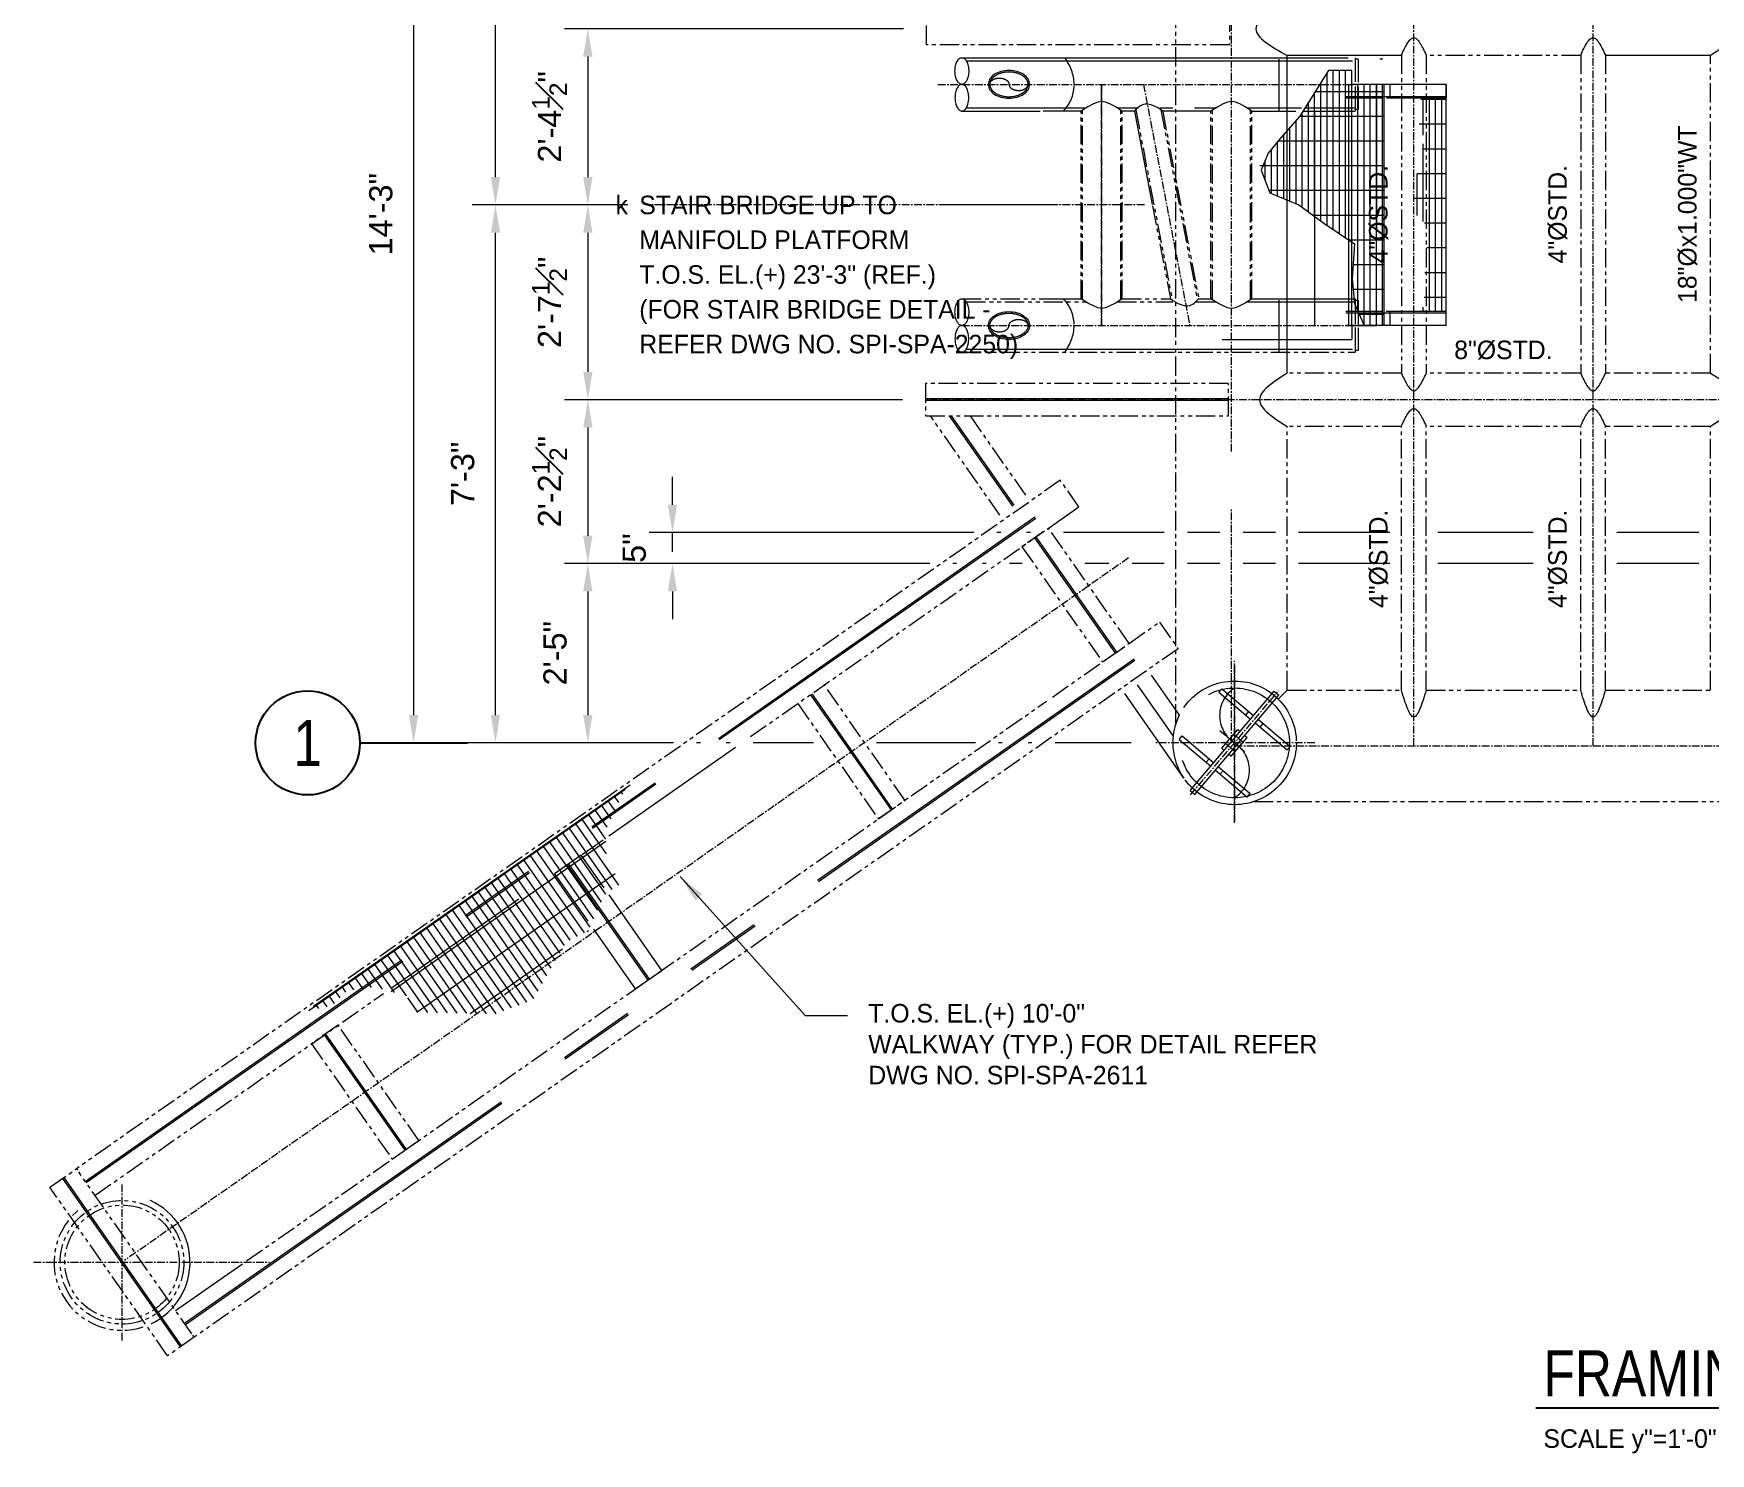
# Model space of a CAD drawing. Header units: inches. Extents: x -18249 to 140262, y -20124 to 30200.
# Drawn here: x 91091.8 to 91363.1, y 18279 to 18508.7 of the extents above; entities that cross this region are included whole.
import ezdxf
from ezdxf.enums import TextEntityAlignment as Align

# ---------------------------------------------------------------- set-up
doc = ezdxf.new("R2010")
doc.units = ezdxf.units.IN
doc.header["$LTSCALE"] = 5
doc.header["$MEASUREMENT"] = 0
for name, pattern in [('CENTER', [2, 1.25, -0.25, 0.25, -0.25]), ('DASHDOTX2', [50.8, 25.4, -12.7, 0, -12.7]), ('HIDDEN', [0.375, 0.25, -0.125]), ('PHANTOM2', [1.25, 0.625, -0.125, 0.125, -0.125, 0.125, -0.125])]:
    doc.linetypes.add(name, pattern=pattern)
for name, color, linetype, lineweight in [('CENTER LINE', 1, 'CENTER', 0), ('EXISTING', 8, 'PHANTOM2', 0), ('SCEN', 1, 'DASHDOTX2', 5), ('SHID', 8, 'HIDDEN', 0), ('SREF', 9, 'PHANTOM2', 9)]:
    doc.layers.add(name, color=color, linetype=linetype, lineweight=lineweight)
for name, color, linetype in [('SDIM', 9, 'Continuous'), ('SROW', 12, 'Continuous'), ('STITLE', 6, 'Continuous')]:
    doc.layers.add(name, color=color, linetype=linetype)
doc.styles.add('BUKAKA 03', font='simpfrac.shx', dxfattribs={"height": 3})
doc.styles.get("Standard").update_dxf_attribs({"font": 'arial.ttf'})
doc.dimstyles.new('CPFRAC', dxfattribs={"dimscale": 12, "dimtxt": 0.3125, "dimasz": 0.375, "dimexe": 0.3125, "dimexo": 0.3125, "dimgap": 0.28125, "dimtad": 1, "dimdec": 4, "dimzin": 3, "dimdsep": 46, "dimlunit": 4, "dimtxsty": 'Standard', "dimcen": 0.34375, "dimclrd": 256, "dimclre": 256, "dimclrt": 2, "dimadec": 0, "dimazin": 0, "dimtfac": 0.75, "dimtdec": 4, "dimtmove": 2, "dimatfit": 3, "dimfxl": 1, "dimfrac": 1, "dimtolj": 1, "dimtzin": 3, "dimlwd": 13, "dimlwe": 5, "dimarcsym": 1})

# ---------------------------------------------------------------- blocks, each defined once
blk = doc.blocks.new('*D35')
at = {"layer": 'DEFPOINTS', "color": 0, "ltscale": 20, "transparency": 16777216}
for p in [(91236.25, 18509.47), (91181.44, 18480.97), (91261.27, 18480.97)]:
    blk.add_point(p, dxfattribs=at)
at = {"layer": 'SDIM', "lineweight": 5, "ltscale": 20, "transparency": 16777216}
for p, q in [((91232.5, 18509.47), (91177.69, 18509.47)), ((91187.89, 18480.97), (91177.69, 18480.97)), ((91257.52, 18480.97), (91239.36, 18480.97))]:
    blk.add_line(p, q, dxfattribs=at)
at = {"layer": 'SDIM', "lineweight": 13, "ltscale": 20, "transparency": 16777216}
blk.add_line((91181.44, 18504.97), (91181.44, 18485.47), dxfattribs=at)
at = {"layer": 'SDIM', "ltscale": 20, "transparency": 16777216}
for points in [[(91180.69, 18504.97), (91182.19, 18504.97), (91181.44, 18509.47)], [(91180.69, 18485.47), (91182.19, 18485.47), (91181.44, 18480.97)]]:
    blk.add_solid(points, dxfattribs=at)
at = {"layer": 'SDIM', "color": 2, "ltscale": 20, "transparency": 16777216, "insert": (91175.24, 18495.22), "char_height": 3.75, "attachment_point": 5, "rotation": 90}
blk.add_mtext('\\A1;2\'-4{\\H0.750000x;\\S1#2;}"', dxfattribs=at)
blk = doc.blocks.new('*D36')
at = {"layer": 'DEFPOINTS', "color": 0, "ltscale": 20, "transparency": 16777216}
for p in [(91261.27, 18480.97), (91181.44, 18449.47), (91236.08, 18449.47)]:
    blk.add_point(p, dxfattribs=at)
at = {"layer": 'SDIM', "lineweight": 5, "ltscale": 20, "transparency": 16777216}
for p, q in [((91182.9, 18480.97), (91177.69, 18480.97)), ((91257.52, 18480.97), (91239.36, 18480.97)), ((91232.33, 18449.47), (91177.69, 18449.47))]:
    blk.add_line(p, q, dxfattribs=at)
at = {"layer": 'SDIM', "lineweight": 13, "ltscale": 20, "transparency": 16777216}
blk.add_line((91181.44, 18476.47), (91181.44, 18453.97), dxfattribs=at)
at = {"layer": 'SDIM', "ltscale": 20, "transparency": 16777216}
for points in [[(91180.69, 18476.47), (91182.19, 18476.47), (91181.44, 18480.97)], [(91180.69, 18453.97), (91182.19, 18453.97), (91181.44, 18449.47)]]:
    blk.add_solid(points, dxfattribs=at)
at = {"layer": 'SDIM', "color": 2, "ltscale": 20, "transparency": 16777216, "insert": (91175.24, 18465.22), "char_height": 3.75, "attachment_point": 5, "rotation": 90}
blk.add_mtext('\\A1;2\'-7{\\H0.750000x;\\S1#2;}"', dxfattribs=at)
blk = doc.blocks.new('*D37')
at = {"layer": 'DEFPOINTS', "color": 0, "ltscale": 20, "transparency": 16777216}
for p in [(91236.08, 18449.47), (91181.44, 18422.97), (91372.08, 18422.97)]:
    blk.add_point(p, dxfattribs=at)
at = {"layer": 'SDIM', "lineweight": 5, "ltscale": 20, "transparency": 16777216}
for p, q in [((91232.33, 18449.47), (91177.69, 18449.47)), ((91236.75, 18422.97), (91177.69, 18422.97)), ((91241.11, 18422.97), (91240.5, 18422.97)), ((91245.9, 18422.97), (91245.29, 18422.97)), ((91251.72, 18422.97), (91249.65, 18422.97)), ((91265.75, 18422.97), (91261.87, 18422.97)), ((91274.7, 18422.97), (91269.5, 18422.97)), ((91283.7, 18422.97), (91278.45, 18422.97)), ((91292.7, 18422.97), (91287.45, 18422.97)), ((91311.2, 18422.97), (91296.45, 18422.97)), ((91334.38, 18422.97), (91318.95, 18422.97)), ((91361.2, 18422.97), (91347.95, 18422.97)), ((91368.33, 18422.97), (91364.95, 18422.97))]:
    blk.add_line(p, q, dxfattribs=at)
at = {"layer": 'SDIM', "lineweight": 13, "ltscale": 20, "transparency": 16777216}
blk.add_line((91181.44, 18444.97), (91181.44, 18427.47), dxfattribs=at)
at = {"layer": 'SDIM', "ltscale": 20, "transparency": 16777216}
for points in [[(91180.69, 18444.97), (91182.19, 18444.97), (91181.44, 18449.47)], [(91180.69, 18427.47), (91182.19, 18427.47), (91181.44, 18422.97)]]:
    blk.add_solid(points, dxfattribs=at)
at = {"layer": 'SDIM', "color": 2, "ltscale": 20, "transparency": 16777216, "insert": (91175.24, 18436.22), "char_height": 3.75, "attachment_point": 5, "rotation": 90}
blk.add_mtext('\\A1;2\'-2{\\H0.750000x;\\S1#2;}"', dxfattribs=at)
blk = doc.blocks.new('*D38')
at = {"layer": 'DEFPOINTS', "color": 0, "ltscale": 20, "transparency": 16777216}
for p in [(91372.08, 18422.97), (91181.44, 18393.97), (91273.08, 18393.97)]:
    blk.add_point(p, dxfattribs=at)
at = {"layer": 'SDIM', "lineweight": 5, "ltscale": 20, "transparency": 16777216}
for p, q in [((91236.75, 18422.97), (91177.69, 18422.97)), ((91241.11, 18422.97), (91240.5, 18422.97)), ((91245.9, 18422.97), (91245.29, 18422.97)), ((91251.72, 18422.97), (91249.65, 18422.97)), ((91265.75, 18422.97), (91261.87, 18422.97)), ((91274.7, 18422.97), (91269.5, 18422.97)), ((91283.7, 18422.97), (91278.45, 18422.97)), ((91292.7, 18422.97), (91287.45, 18422.97)), ((91311.2, 18422.97), (91296.45, 18422.97)), ((91334.38, 18422.97), (91318.95, 18422.97)), ((91361.2, 18422.97), (91347.95, 18422.97)), ((91368.33, 18422.97), (91364.95, 18422.97)), ((91195.29, 18393.97), (91177.69, 18393.97)), ((91199.65, 18393.97), (91199.04, 18393.97)), ((91204.45, 18393.97), (91203.83, 18393.97)), ((91217.98, 18393.97), (91208.2, 18393.97)), ((91244.14, 18393.97), (91228.13, 18393.97)), ((91248.5, 18393.97), (91247.89, 18393.97)), ((91253.3, 18393.97), (91252.68, 18393.97)), ((91269.33, 18393.97), (91257.05, 18393.97))]:
    blk.add_line(p, q, dxfattribs=at)
at = {"layer": 'SDIM', "lineweight": 13, "ltscale": 20, "transparency": 16777216}
blk.add_line((91181.44, 18418.47), (91181.44, 18398.47), dxfattribs=at)
at = {"layer": 'SDIM', "ltscale": 20, "transparency": 16777216}
for points in [[(91180.69, 18418.47), (91182.19, 18418.47), (91181.44, 18422.97)], [(91180.69, 18398.47), (91182.19, 18398.47), (91181.44, 18393.97)]]:
    blk.add_solid(points, dxfattribs=at)
at = {"layer": 'SDIM', "color": 2, "ltscale": 20, "transparency": 16777216, "insert": (91176.15, 18408.47), "char_height": 3.75, "attachment_point": 5, "rotation": 90}
blk.add_mtext('\\A1;2\'-5"', dxfattribs=at)
blk = doc.blocks.new('*D40')
at = {"layer": 'DEFPOINTS', "color": 0, "ltscale": 20, "transparency": 16777216}
for p in [(91195.14, 18427.97), (91367.31, 18427.97), (91372.08, 18422.97)]:
    blk.add_point(p, dxfattribs=at)
at = {"layer": 'SDIM', "lineweight": 13, "ltscale": 20, "transparency": 16777216}
for p, q in [((91195.14, 18432.47), (91195.14, 18436.97)), ((91195.14, 18424.84), (91195.14, 18427.97)), ((91195.14, 18418.47), (91195.14, 18413.97))]:
    blk.add_line(p, q, dxfattribs=at)
at = {"layer": 'SDIM', "lineweight": 5, "ltscale": 20, "transparency": 16777216}
for p, q in [((91243.89, 18427.97), (91191.39, 18427.97)), ((91248.25, 18427.97), (91247.64, 18427.97)), ((91253.05, 18427.97), (91252.44, 18427.97)), ((91274.7, 18427.97), (91258.38, 18427.97)), ((91283.7, 18427.97), (91278.45, 18427.97)), ((91292.7, 18427.97), (91287.45, 18427.97)), ((91311.2, 18427.97), (91296.45, 18427.97)), ((91334.38, 18427.97), (91318.95, 18427.97)), ((91361.2, 18427.97), (91347.95, 18427.97)), ((91236.75, 18422.97), (91191.39, 18422.97)), ((91241.11, 18422.97), (91240.5, 18422.97)), ((91245.9, 18422.97), (91245.29, 18422.97)), ((91251.72, 18422.97), (91249.65, 18422.97)), ((91265.75, 18422.97), (91261.87, 18422.97)), ((91274.7, 18422.97), (91269.5, 18422.97)), ((91283.7, 18422.97), (91278.45, 18422.97)), ((91292.7, 18422.97), (91287.45, 18422.97)), ((91311.2, 18422.97), (91296.45, 18422.97)), ((91334.38, 18422.97), (91318.95, 18422.97)), ((91361.2, 18422.97), (91347.95, 18422.97)), ((91368.33, 18422.97), (91364.95, 18422.97))]:
    blk.add_line(p, q, dxfattribs=at)
at = {"layer": 'SDIM', "ltscale": 20, "transparency": 16777216}
for points in [[(91194.39, 18432.47), (91195.89, 18432.47), (91195.14, 18427.97)], [(91194.39, 18418.47), (91195.89, 18418.47), (91195.14, 18422.97)]]:
    blk.add_solid(points, dxfattribs=at)
at = {"layer": 'SDIM', "color": 2, "ltscale": 20, "transparency": 16777216, "insert": (91188.96, 18425.47), "char_height": 3.75, "attachment_point": 5, "rotation": 90}
blk.add_mtext('\\A1;5"', dxfattribs=at)
blk = doc.blocks.new('*D41')
at = {"layer": 'DEFPOINTS', "color": 0, "ltscale": 20, "transparency": 16777216}
for p in [(91166.5, 18480.97), (91261.27, 18480.97), (91273.08, 18393.97)]:
    blk.add_point(p, dxfattribs=at)
at = {"layer": 'SDIM', "lineweight": 5, "ltscale": 20, "transparency": 16777216}
for p, q in [((91182.9, 18480.97), (91162.75, 18480.97)), ((91257.52, 18480.97), (91239.36, 18480.97)), ((91195.29, 18393.97), (91162.75, 18393.97)), ((91199.65, 18393.97), (91199.04, 18393.97)), ((91204.45, 18393.97), (91203.83, 18393.97)), ((91217.98, 18393.97), (91208.2, 18393.97)), ((91244.14, 18393.97), (91228.13, 18393.97)), ((91248.5, 18393.97), (91247.89, 18393.97)), ((91253.3, 18393.97), (91252.68, 18393.97)), ((91269.33, 18393.97), (91257.05, 18393.97))]:
    blk.add_line(p, q, dxfattribs=at)
at = {"layer": 'SDIM', "lineweight": 13, "ltscale": 20, "transparency": 16777216}
blk.add_line((91166.5, 18398.47), (91166.5, 18476.47), dxfattribs=at)
at = {"layer": 'SDIM', "ltscale": 20, "transparency": 16777216}
for points in [[(91165.75, 18476.47), (91167.25, 18476.47), (91166.5, 18480.97)], [(91165.75, 18398.47), (91167.25, 18398.47), (91166.5, 18393.97)]]:
    blk.add_solid(points, dxfattribs=at)
at = {"layer": 'SDIM', "color": 2, "ltscale": 20, "transparency": 16777216, "insert": (91161.21, 18437.47), "char_height": 3.75, "attachment_point": 5, "rotation": 90}
blk.add_mtext('\\A1;7\'-3"', dxfattribs=at)
blk = doc.blocks.new('*D42')
at = {"layer": 'DEFPOINTS', "color": 0, "ltscale": 20, "transparency": 16777216}
for p in [(91166.5, 18564.97), (91273.08, 18564.97), (91261.27, 18480.97)]:
    blk.add_point(p, dxfattribs=at)
at = {"layer": 'SDIM', "lineweight": 5, "ltscale": 20, "transparency": 16777216}
for p, q in [((91269.33, 18564.97), (91162.75, 18564.97)), ((91187.89, 18480.97), (91162.75, 18480.97)), ((91257.52, 18480.97), (91239.36, 18480.97))]:
    blk.add_line(p, q, dxfattribs=at)
at = {"layer": 'SDIM', "lineweight": 13, "ltscale": 20, "transparency": 16777216}
blk.add_line((91166.5, 18485.47), (91166.5, 18560.47), dxfattribs=at)
at = {"layer": 'SDIM', "ltscale": 20, "transparency": 16777216}
for points in [[(91165.75, 18560.47), (91167.25, 18560.47), (91166.5, 18564.97)], [(91165.75, 18485.47), (91167.25, 18485.47), (91166.5, 18480.97)]]:
    blk.add_solid(points, dxfattribs=at)
at = {"layer": 'SDIM', "color": 2, "ltscale": 20, "transparency": 16777216, "insert": (91161.21, 18522.97), "char_height": 3.75, "attachment_point": 5, "rotation": 90}
blk.add_mtext('\\A1;7\'-0"', dxfattribs=at)
blk = doc.blocks.new('*D43')
at = {"layer": 'DEFPOINTS', "color": 0, "ltscale": 20, "transparency": 16777216}
for p in [(91273.08, 18564.97), (91153.25, 18393.97), (91273.08, 18393.97)]:
    blk.add_point(p, dxfattribs=at)
at = {"layer": 'SDIM', "lineweight": 5, "ltscale": 20, "transparency": 16777216}
for p, q in [((91269.33, 18564.97), (91149.5, 18564.97)), ((91195.29, 18393.97), (91149.5, 18393.97)), ((91199.65, 18393.97), (91199.04, 18393.97)), ((91204.45, 18393.97), (91203.83, 18393.97)), ((91217.98, 18393.97), (91208.2, 18393.97)), ((91244.14, 18393.97), (91228.13, 18393.97)), ((91248.5, 18393.97), (91247.89, 18393.97)), ((91253.3, 18393.97), (91252.68, 18393.97)), ((91269.33, 18393.97), (91257.05, 18393.97))]:
    blk.add_line(p, q, dxfattribs=at)
at = {"layer": 'SDIM', "lineweight": 13, "ltscale": 20, "transparency": 16777216}
blk.add_line((91153.25, 18560.47), (91153.25, 18398.47), dxfattribs=at)
at = {"layer": 'SDIM', "ltscale": 20, "transparency": 16777216}
for points in [[(91152.5, 18560.47), (91154, 18560.47), (91153.25, 18564.97)], [(91152.5, 18398.47), (91154, 18398.47), (91153.25, 18393.97)]]:
    blk.add_solid(points, dxfattribs=at)
at = {"layer": 'SDIM', "color": 2, "ltscale": 20, "transparency": 16777216, "insert": (91147.96, 18479.47), "char_height": 3.75, "attachment_point": 5, "rotation": 90}
blk.add_mtext('\\A1;14\'-3"', dxfattribs=at)

msp = doc.modelspace()

# ---------------------------------------------------------------- hatches: boundary and pattern name
at = {"layer": 'SHID', "ltscale": 20}
h = msp.add_hatch(dxfattribs=at)
h.set_pattern_fill('GRATE', color=256, scale=32.001908, angle=90, style=0)
h.set_pattern_definition([(90, (90917.5871, 18030.0349), (-1.0000596, 6e-17), []), (180, (90917.587, 18030.035), (-5e-16, -4.000238), [])])
h.paths.add_polyline_path([(91316.12352, 18487.43846), (91314.84985, 18483.80165), (91315.21376, 18479.61932), (91317.48817, 18477.43724), (91316.85133, 18470.80006), (91316.76036, 18464.61749), (91315.94157, 18463.71723), (91320.30529, 18463.71723), (91320.30529, 18498.21929), (91316.2145, 18498.21929), (91315.85059, 18494.25747), (91316.76036, 18491.89355)])
h = msp.add_hatch(dxfattribs=at)
h.set_pattern_fill('GRATE', color=256, scale=40.974639, angle=90, style=0)
h.set_pattern_definition([(124.9726, (91126.3797, 18293.7478), (-1.049241, -0.733938), []), (214.9726, (91126.3797, 18293.748), (2.93575, -4.19696), [])])
h.paths.add_polyline_path([(91136.13709, 18350.67167), (91140.07602, 18351.43178), (91142.55783, 18353.91205), (91146.93749, 18354.49565), (91152.19308, 18353.03666), (91153.21501, 18350.41049), (91159.49252, 18350.26459), (91166.49998, 18350.11869), (91172.63151, 18352.45307), (91176.13523, 18358.5808), (91178.03309, 18361.79057), (91181.53682, 18363.54135), (91183.43467, 18367.7724), (91184.45659, 18369.66908), (91186.50044, 18370.98217), (91185.6245, 18373.60834), (91184.45659, 18375.94272), (91184.3106, 18379.73607), (91187.54149, 18386.62876)])

# ---------------------------------------------------------------- linework, layer by layer
at = {"layer": 'CENTER LINE', "ltscale": 0.2}
for p, q in [((91285.57964, 18441.10346), (91285.57964, 18564.96826)), ((91315.07964, 18393.46826), (91315.07964, 18565.46826)), ((91344.07964, 18393.46826), (91344.07964, 18565.63974)), ((91238.07715, 18500.46942), (91306.08086, 18500.46942)), ((91264.57839, 18461.46709), (91264.57839, 18500.46942)), ((91264.57839, 18500.46942), (91264.57839, 18461.46709)), ((91264.57839, 18498.09428), (91264.57839, 18500.46942)), ((91264.57839, 18495.99049), (91264.57839, 18500.46942)), ((91271.3311, 18500.46942), (91278.82662, 18461.46709)), ((91271.49886, 18480.96826), (91190.91497, 18480.96826)), ((91241.96263, 18461.46709), (91306.08086, 18461.46709)), ((91372.07964, 18449.46826), (91236.07772, 18449.46826)), ((91285.57964, 18393.96826), (91285.57964, 18431.75154)), ((91268.93194, 18423.88254), (91106.48935, 18310.25485)), ((91286.07964, 18381.05755), (91286.07964, 18407.25928)), ((91286.07964, 18406.52352), (91286.07964, 18381.11435)), ((91278.9653, 18385.5604), (91293.18501, 18402.36551)), ((91283.70362, 18395.97874), (91287.86307, 18392.4592)), ((91299.07964, 18393.96826), (91273.07964, 18393.96826)), ((91286.07964, 18393.46826), (91546.57964, 18393.46826)), ((91106.07964, 18297.31201), (91106.07964, 18322.62451)), ((91091.75872, 18309.96826), (91129.92825, 18309.96826))]:
    msp.add_line(p, q, dxfattribs=at)
at = {"layer": 'EXISTING'}
for p, q in [((91276.57964, 18397.09076), (91276.57964, 18561.84576)), ((91313.07964, 18505.21826), (91313.07964, 18453.71826)), ((91317.07964, 18505.21826), (91317.07964, 18453.71826)), ((91342.07964, 18505.15576), (91317.07964, 18505.15576)), ((91342.07964, 18505.21826), (91342.07964, 18453.71826)), ((91346.07964, 18505.21826), (91346.07964, 18453.71826)), ((91363.07964, 18453.78076), (91363.07964, 18505.15576)), ((91261.26569, 18465.77985), (91261.26569, 18496.15666)), ((91261.50267, 18465.63519), (91261.50267, 18496.30133)), ((91267.65404, 18465.63514), (91267.65404, 18496.30137)), ((91267.89109, 18465.77985), (91267.89109, 18496.15666)), ((91270.08675, 18496.3464), (91276.00109, 18465.57159)), ((91274.15664, 18496.36484), (91280.07091, 18465.59043)), ((91274.45124, 18496.15666), (91280.2891, 18465.77985)), ((91282.26694, 18465.77985), (91282.26694, 18496.15666)), ((91282.50392, 18465.63519), (91282.50392, 18496.30133)), ((91288.65536, 18465.63519), (91288.65536, 18496.30133)), ((91288.89234, 18465.77985), (91288.89234, 18496.15666)), ((91272.81281, 18480.83684), (91275.70648, 18465.77985)), ((91241.96263, 18465.77985), (91257.60652, 18465.77985)), ((91242.67833, 18465.27982), (91262.08481, 18465.27982)), ((91267.07197, 18465.27982), (91276.11316, 18465.27982)), ((91267.89109, 18465.77985), (91275.70648, 18465.77985)), ((91241.96263, 18457.15434), (91305.58083, 18457.15434)), ((91313.07964, 18453.78076), (91294.57964, 18453.78076)), ((91342.07964, 18453.78076), (91317.07964, 18453.78076)), ((91363.07964, 18453.78076), (91346.07964, 18453.78076)), ((91313.07964, 18445.15576), (91294.57964, 18445.15576)), ((91294.57964, 18402.46826), (91294.57964, 18445.15576)), ((91313.07964, 18402.46826), (91313.07964, 18445.21826)), ((91317.07964, 18402.46826), (91317.07964, 18445.21826)), ((91342.07964, 18445.15576), (91317.07964, 18445.15576)), ((91342.07964, 18402.46826), (91342.07964, 18445.21826)), ((91346.07964, 18402.46826), (91346.07964, 18445.21826)), ((91363.07964, 18445.15576), (91346.07964, 18445.15576)), ((91363.07964, 18402.46826), (91363.07964, 18445.15576)), ((91294.57964, 18402.46826), (91313.07964, 18402.46826)), ((91317.07964, 18402.46826), (91342.07964, 18402.46826)), ((91346.07964, 18402.46826), (91363.07964, 18402.46826)), ((91289.20214, 18384.46826), (91542.22074, 18384.46826))]:
    msp.add_line(p, q, dxfattribs=at)
at = {"layer": 'EXISTING', "ltscale": 20}
for p, q in [((91241.96263, 18504.78218), (91305.58083, 18504.78218)), ((91242.67833, 18504.28215), (91305.58083, 18504.28215)), ((91293.2676, 18504.54579), (91293.2676, 18496.24036)), ((91313.07964, 18505.15576), (91294.57964, 18505.15576)), ((91294.57964, 18453.78076), (91294.57964, 18505.15576)), ((91305.58083, 18504.78218), (91305.58083, 18500.88278)), ((91306.08086, 18504.53216), (91305.58083, 18504.53216)), ((91306.08086, 18504.53216), (91306.08086, 18500.80747)), ((91310.07964, 18504.53076), (91309.57964, 18504.53076)), ((91363.07964, 18505.15576), (91346.07964, 18505.15576)), ((91301.04119, 18477.68209), (91301.04119, 18502.35462)), ((91302.04125, 18477.00322), (91302.04125, 18502.73205)), ((91303.04131, 18476.32436), (91303.04131, 18502.73205)), ((91304.04137, 18475.64549), (91304.04137, 18502.73205)), ((91299.04107, 18479.11205), (91299.04107, 18499.16908)), ((91310.30469, 18499.27812), (91299.10953, 18499.27812)), ((91300.04113, 18478.38518), (91300.04113, 18500.76185)), ((91304.58077, 18461.46709), (91304.58077, 18500.46942)), ((91305.04143, 18474.96662), (91305.04143, 18500.46942)), ((91305.0808, 18479.35755), (91305.0808, 18500.46942)), ((91320.30529, 18500.46942), (91305.0808, 18500.46942)), ((91305.58083, 18500.12971), (91305.58083, 18496.15666)), ((91306.04149, 18463.73898), (91306.04149, 18500.46942)), ((91306.08086, 18500.09206), (91306.08086, 18496.40668)), ((91307.04154, 18461.50256), (91307.04154, 18500.46942)), ((91308.0416, 18461.46709), (91308.0416, 18500.46942)), ((91309.04166, 18461.46709), (91309.04166, 18500.46942)), ((91309.08104, 18476.72796), (91309.08104, 18500.46942)), ((91310.04172, 18461.46709), (91310.04172, 18500.46942)), ((91310.30469, 18461.46709), (91310.30469, 18500.46942)), ((91311.23806, 18498.21929), (91311.23806, 18500.46942)), ((91320.30529, 18498.21929), (91320.30529, 18500.46942)), ((91320.30529, 18500.46942), (91320.30529, 18498.21929)), ((91241.96263, 18496.15666), (91254.64154, 18496.15666)), ((91242.67833, 18496.65669), (91262.08481, 18496.65669)), ((91261.26569, 18496.15666), (91255.10039, 18496.15666)), ((91267.07197, 18496.65669), (91270.41118, 18496.65669)), ((91269.89081, 18496.15666), (91267.89109, 18496.15666)), ((91269.86862, 18496.15666), (91272.77349, 18481.04141)), ((91274.04417, 18496.65669), (91276.11355, 18496.65669)), ((91282.26694, 18496.15666), (91274.45124, 18496.15666)), ((91279.61023, 18496.65669), (91283.08606, 18496.65669)), ((91288.05962, 18496.65669), (91296.93007, 18496.65669)), ((91288.89234, 18496.15666), (91296.00223, 18496.15666)), ((91297.04095, 18480.56578), (91297.04095, 18495.98354)), ((91297.14965, 18496.15666), (91305.04143, 18496.15666)), ((91297.4636, 18496.65669), (91305.04143, 18496.65669)), ((91298.04101, 18479.83892), (91298.04101, 18497.57631)), ((91299.08045, 18478.74779), (91299.08045, 18496.15666)), ((91320.30529, 18498.4693), (91304.08074, 18498.4693)), ((91309.85051, 18498.21929), (91304.08074, 18498.21929)), ((91305.0808, 18496.65669), (91305.58083, 18496.65669)), ((91305.0808, 18496.15666), (91305.58083, 18496.15666)), ((91306.08086, 18496.40668), (91305.58083, 18496.40668)), ((91320.30529, 18498.21929), (91310.64172, 18498.21929)), ((91320.30529, 18463.71723), (91320.30529, 18498.21929)), ((91295.04083, 18481.58584), (91295.04083, 18493.5264)), ((91296.04089, 18481.16608), (91296.04089, 18494.6572)), ((91310.30469, 18495.27788), (91296.58981, 18495.27788)), ((91293.04071, 18482.42537), (91293.04071, 18491.22042)), ((91310.30469, 18491.27764), (91293.08728, 18491.27764)), ((91294.04077, 18482.00561), (91294.04077, 18492.3956)), ((91291.04059, 18484.92386), (91291.04059, 18488.14964)), ((91292.04065, 18482.84514), (91292.04065, 18489.9916)), ((91310.30469, 18487.2774), (91290.19464, 18487.2774)), ((91310.30469, 18483.27716), (91291.67433, 18483.27716)), ((91310.30469, 18479.27692), (91298.81423, 18479.27692)), ((91299.08045, 18461.46709), (91299.08045, 18478.74779)), ((91310.30469, 18475.27669), (91304.58466, 18475.27669)), ((91305.0808, 18461.46709), (91305.0808, 18475.98482)), ((91310.30469, 18471.27645), (91305.25329, 18471.27645)), ((91310.30469, 18467.27621), (91305.2645, 18467.27621)), ((91257.60652, 18465.77985), (91261.26569, 18465.77985)), ((91279.74615, 18465.27982), (91283.08606, 18465.27982)), ((91280.26691, 18465.77985), (91282.26694, 18465.77985)), ((91288.07322, 18465.27982), (91305.0808, 18465.27982)), ((91288.89234, 18465.77985), (91305.0808, 18465.77985)), ((91293.2676, 18465.54347), (91293.2676, 18457.23803)), ((91309.94637, 18463.71723), (91304.08074, 18463.71723)), ((91320.30529, 18463.46721), (91304.08074, 18463.46721)), ((91305.0808, 18465.77985), (91305.40379, 18465.77985)), ((91305.0808, 18465.27982), (91305.45033, 18465.27982)), ((91305.40379, 18465.77985), (91305.58083, 18465.77985)), ((91305.45033, 18465.27982), (91305.58083, 18465.27982)), ((91305.58083, 18465.77985), (91305.58083, 18464.76913)), ((91306.08086, 18465.52984), (91305.58083, 18465.52984)), ((91305.58083, 18464.76913), (91305.58083, 18461.7332)), ((91306.08086, 18465.52984), (91306.08086, 18463.65092)), ((91306.08086, 18463.65092), (91306.08086, 18461.70255)), ((91320.30529, 18463.71723), (91310.59053, 18463.71723)), ((91311.23806, 18461.46709), (91311.23806, 18463.71723)), ((91320.30529, 18461.46709), (91320.30529, 18463.71723)), ((91320.30529, 18461.46709), (91320.30529, 18463.71723)), ((91320.30529, 18461.46709), (91304.08074, 18461.46709)), ((91305.0808, 18461.46709), (91309.08104, 18461.46709)), ((91305.0808, 18461.46709), (91305.0808, 18459.20446)), ((91305.58083, 18461.15075), (91305.58083, 18457.15434)), ((91306.08086, 18461.08944), (91306.08086, 18457.40435)), ((91310.30469, 18463.27597), (91306.24853, 18463.27597)), ((91284.05062, 18459.20446), (91305.0808, 18459.20446)), ((91242.67833, 18457.65437), (91305.58083, 18457.65437)), ((91306.08086, 18457.40435), (91305.58083, 18457.40435)), ((91285.07964, 18449.59326), (91236.07772, 18449.59326)), ((91285.07964, 18449.34326), (91236.07772, 18449.34326)), ((91239.92893, 18446.84326), (91250.13946, 18432.24624)), ((91240.23402, 18446.84326), (91250.34431, 18432.38954)), ((91100.13441, 18323.04726), (91259.32378, 18434.39934)), ((91100.2777, 18322.84241), (91259.46708, 18434.19449)), ((91253.73005, 18427.13056), (91266.77, 18408.4886)), ((91253.93491, 18427.27385), (91266.97485, 18408.6319)), ((91116.18357, 18300.10332), (91275.37294, 18411.4554)), ((91116.32686, 18299.89847), (91275.51623, 18411.25054)), ((91217.45466, 18401.75612), (91230.4946, 18383.11417)), ((91217.65951, 18401.89942), (91230.69946, 18383.25746)), ((91270.3442, 18403.36146), (91276.141, 18395.07433)), ((91278.91555, 18386.27567), (91292.48034, 18402.30678)), ((91279.67894, 18385.62973), (91293.24373, 18401.66084)), ((91284.04094, 18402.73431), (91283.55648, 18402.16177)), ((91283.55648, 18402.16177), (91288.68543, 18397.82189)), ((91284.04094, 18402.73431), (91289.16989, 18398.39443)), ((91292.48034, 18402.30678), (91293.24373, 18401.66084)), ((91294.57964, 18402.46826), (91293.15071, 18401.03932)), ((91287.92204, 18398.46783), (91288.4065, 18399.04037)), ((91284.02437, 18393.08743), (91286.60814, 18396.14097)), ((91286.60814, 18396.14097), (91286.98983, 18395.818)), ((91289.44882, 18397.17595), (91294.57777, 18392.83607)), ((91289.93327, 18397.74849), (91295.06222, 18393.40861)), ((91290.2122, 18396.53), (91290.69666, 18397.10254)), ((91277.09706, 18394.52791), (91277.58152, 18395.10045)), ((91277.09706, 18394.52791), (91282.22601, 18390.18803)), ((91277.58152, 18395.10045), (91282.71047, 18390.76057)), ((91284.02437, 18393.08743), (91284.40606, 18392.76446)), ((91284.67031, 18393.85081), (91286.19709, 18392.55893)), ((91285.55114, 18391.79554), (91288.13491, 18394.84909)), ((91285.9622, 18395.37759), (91287.48897, 18394.0857)), ((91287.75322, 18395.17206), (91288.13491, 18394.84909)), ((91295.06222, 18393.40861), (91294.57777, 18392.83607)), ((91281.94708, 18391.40651), (91281.46262, 18390.83397)), ((91285.16945, 18392.11851), (91285.55114, 18391.79554)), ((91282.98939, 18389.54208), (91288.11834, 18385.2022)), ((91283.47385, 18390.11462), (91288.6028, 18385.77474)), ((91284.23724, 18389.46868), (91283.75278, 18388.89614)), ((91188.28385, 18387.14804), (91136.13709, 18350.67167)), ((91278.91555, 18386.27567), (91279.67894, 18385.62973)), ((91288.11834, 18385.2022), (91288.6028, 18385.77474)), ((91178.12219, 18374.24327), (91191.16213, 18355.60132)), ((91178.32704, 18374.38657), (91191.36698, 18355.74462)), ((91138.78971, 18346.73043), (91151.82966, 18328.08848)), ((91138.99457, 18346.87373), (91152.03451, 18328.23177)), ((91096.44802, 18323.51957), (91115.5064, 18296.27364)), ((91096.65288, 18323.66287), (91115.71126, 18296.41694))]:
    msp.add_line(p, q, dxfattribs=at)
at = {"layer": 'EXISTING'}
msp.add_lwpolyline([(91236.24921, 18512.09326), (91285.25114, 18512.09326), (91285.25114, 18506.84326), (91236.24921, 18506.84326)], close=True, dxfattribs=at)
for points in [[(91363.07964, 18453.78076), (91365.37652, 18452.34887), (91367.01714, 18451.22021), (91368.00152, 18450.2937), (91368.32964, 18449.46826), (91368.00152, 18448.64282), (91367.01714, 18447.7163), (91365.37652, 18446.58764), (91363.07964, 18445.15576)], [(91243.28493, 18446.84326), (91252.39288, 18433.8225)], [(91268.8239, 18409.9253), (91269.02342, 18410.06486), (91255.98348, 18428.70681)], [(91255.12078, 18428.10336), (91251.68149, 18425.6976), (91264.72143, 18407.05564), (91268.32569, 18409.57681)]]:
    msp.add_lwpolyline(points, dxfattribs=at)
at = {"layer": 'SCEN', "ltscale": 0.2}
msp.add_lwpolyline([(91286.07964, 18385.09326, 0.544893671), (91286.07964, 18393.96826, -0.544893671), (91286.07964, 18402.84326)], format="xyb", dxfattribs=at)
for points, knots in [([(91246.47751, 18500.46942), (91246.47736, 18500.47486), (91246.47729, 18500.4803), (91246.47729, 18500.48574), (91246.47729, 18500.62399), (91246.52275, 18500.76332), (91246.7078, 18501.02616), (91246.84814, 18501.14842), (91247.2016, 18501.34331), (91247.41411, 18501.4156), (91247.86736, 18501.49193), (91248.10772, 18501.49594), (91248.56649, 18501.43473), (91248.78454, 18501.36951), (91249.15334, 18501.18592), (91249.30351, 18501.06779), (91249.50933, 18500.8094), (91249.56537, 18500.67046), (91249.57711, 18500.51133), (91249.57762, 18500.49038), (91249.57709, 18500.46942)], [6.265802214, 6.265802214, 6.265802214, 6.265802214, 6.283185307, 6.283185307, 6.283185307, 6.724906438, 6.724906438, 7.166627569, 7.166627569, 7.6083487, 7.6083487, 8.05006983, 8.05006983, 8.491790961, 8.491790961, 8.933512092, 8.933512092, 9.375233223, 9.375233223, 9.442111199, 9.442111199, 9.442111199, 9.442111199]), ([(91249.57709, 18500.46942), (91249.58009, 18500.35195), (91249.61585, 18500.23437), (91249.76755, 18499.98802), (91249.89774, 18499.86207), (91250.23495, 18499.65654), (91250.44136, 18499.57741), (91250.88788, 18499.48622), (91251.12759, 18499.47418), (91251.59067, 18499.52009), (91251.81366, 18499.57803), (91252.19685, 18499.74971), (91252.35649, 18499.86327), (91252.58282, 18500.11641), (91252.64957, 18500.25469), (91252.67379, 18500.41828), (91252.676, 18500.44385), (91252.67666, 18500.46942)], [3.158925892, 3.158925892, 3.158925892, 3.158925892, 3.533769046, 3.533769046, 3.975490177, 3.975490177, 4.417211308, 4.417211308, 4.858932439, 4.858932439, 5.300653569, 5.300653569, 5.7423747, 5.7423747, 6.184095831, 6.184095831, 6.265802214, 6.265802214, 6.265802214, 6.265802214]), ([(91246.47751, 18461.46709), (91246.47736, 18461.46165), (91246.47729, 18461.45621), (91246.47729, 18461.45077), (91246.47729, 18461.31252), (91246.52275, 18461.1732), (91246.7078, 18460.91035), (91246.84814, 18460.78809), (91247.2016, 18460.5932), (91247.41411, 18460.52091), (91247.86736, 18460.44459), (91248.10772, 18460.44057), (91248.56649, 18460.50178), (91248.78454, 18460.567), (91249.15334, 18460.7506), (91249.30351, 18460.86872), (91249.50933, 18461.12711), (91249.56537, 18461.26605), (91249.57711, 18461.42518), (91249.57762, 18461.44614), (91249.57709, 18461.46709)], [6.265802214, 6.265802214, 6.265802214, 6.265802214, 6.283185307, 6.283185307, 6.283185307, 6.724906438, 6.724906438, 7.166627569, 7.166627569, 7.6083487, 7.6083487, 8.05006983, 8.05006983, 8.491790961, 8.491790961, 8.933512092, 8.933512092, 9.375233223, 9.375233223, 9.442111199, 9.442111199, 9.442111199, 9.442111199]), ([(91249.57709, 18461.46709), (91249.58009, 18461.58456), (91249.61585, 18461.70214), (91249.76755, 18461.94849), (91249.89774, 18462.07444), (91250.23495, 18462.27997), (91250.44136, 18462.35911), (91250.88788, 18462.4503), (91251.12759, 18462.46234), (91251.59067, 18462.41643), (91251.81366, 18462.35848), (91252.19685, 18462.1868), (91252.35649, 18462.07324), (91252.58282, 18461.8201), (91252.64957, 18461.68182), (91252.67379, 18461.51823), (91252.676, 18461.49267), (91252.67666, 18461.46709)], [3.158925892, 3.158925892, 3.158925892, 3.158925892, 3.533769046, 3.533769046, 3.975490177, 3.975490177, 4.417211308, 4.417211308, 4.858932439, 4.858932439, 5.300653569, 5.300653569, 5.7423747, 5.7423747, 6.184095831, 6.184095831, 6.265802214, 6.265802214, 6.265802214, 6.265802214])]:
    msp.add_open_spline(points, degree=3, knots=knots, dxfattribs=at)
at = {"layer": 'SHID', "ltscale": 20}
for points in [[(91363.07964, 18513.78076), (91365.37652, 18512.34887), (91367.01714, 18511.22021), (91368.00152, 18510.2937), (91368.32964, 18509.46826), (91368.00152, 18508.64282), (91367.01714, 18507.7163), (91365.37652, 18506.58764), (91363.07964, 18505.15576)], [(91305.0808, 18500.46942), (91305.0808, 18502.73205), (91301.27817, 18502.73205), (91296.61764, 18495.30935), (91293.49348, 18491.77676), (91291.52641, 18489.35973), (91290.40674, 18486.57084), (91291.80205, 18482.94529), (91296.45307, 18480.99307), (91300.54597, 18478.01825), (91305.47606, 18474.67159), (91305.10397, 18469.00085), (91305.47606, 18465.00344), (91307.0574, 18461.46709)], [(91267.89109, 18496.15666), (91266.79117, 18496.82811), (91265.92417, 18497.30771), (91265.21246, 18497.59547), (91264.57839, 18497.69139), (91263.94432, 18497.59547), (91263.23261, 18497.30771), (91262.36561, 18496.82811), (91261.26569, 18496.15666)], [(91274.45124, 18496.15666), (91274.07722, 18496.42097), (91273.70011, 18496.65481), (91273.32427, 18496.85552), (91272.95402, 18497.02042), (91272.59369, 18497.14685), (91272.24764, 18497.23214), (91271.92018, 18497.27361), (91271.61567, 18497.2686), (91271.33718, 18497.21624), (91271.08287, 18497.12286), (91270.84963, 18496.99659), (91270.63434, 18496.84557), (91270.43393, 18496.67793), (91270.24527, 18496.50181), (91270.06526, 18496.32534), (91269.89081, 18496.15666)], [(91288.89234, 18496.15666), (91287.79242, 18496.82811), (91286.92542, 18497.30771), (91286.21371, 18497.59547), (91285.57964, 18497.69139), (91284.94557, 18497.59547), (91284.23386, 18497.30771), (91283.36686, 18496.82811), (91282.26694, 18496.15666)], [(91267.89109, 18465.77985), (91266.79117, 18465.10841), (91265.92417, 18464.6288), (91265.21246, 18464.34104), (91264.57839, 18464.24512), (91263.94432, 18464.34104), (91263.23261, 18464.6288), (91262.36561, 18465.10841), (91261.26569, 18465.77985)], [(91275.70648, 18465.77985), (91276.08037, 18465.51555), (91276.45738, 18465.2817), (91276.83315, 18465.081), (91277.20336, 18464.91609), (91277.56365, 18464.78966), (91277.90969, 18464.70437), (91278.23714, 18464.6629), (91278.54166, 18464.66791), (91278.82014, 18464.72027), (91279.07446, 18464.81366), (91279.3077, 18464.93993), (91279.52298, 18465.09095), (91279.7234, 18465.25858), (91279.91206, 18465.4347), (91280.09206, 18465.61117), (91280.26651, 18465.77985)], [(91288.89234, 18465.77985), (91287.79242, 18465.10841), (91286.92542, 18464.6288), (91286.21371, 18464.34104), (91285.57964, 18464.24512), (91284.94557, 18464.34104), (91284.23386, 18464.6288), (91283.36686, 18465.10841), (91282.26694, 18465.77985)], [(91255.74383, 18428.53918), (91260.90004, 18432.14592)], [(91184.85699, 18378.95423), (91207.09105, 18394.50683)], [(91149.77856, 18354.41707), (91183.89934, 18378.28436)], [(91184.08734, 18370.51323), (91180.37561, 18375.81953), (91176.07362, 18372.81031), (91181.46119, 18365.10822)], [(91182.33658, 18363.85676), (91189.11356, 18354.16836), (91193.41555, 18357.17758), (91184.88758, 18369.3692)], [(91114.75061, 18302.15189), (91125.56058, 18309.71341)]]:
    msp.add_lwpolyline(points, dxfattribs=at)
msp.add_lwpolyline([(91272.59763, 18404.93771), (91277.13833, 18398.44631, 0.275330976), (91277.88538, 18388.23641), (91268.30383, 18401.93423)], format="xyb", dxfattribs=at)
for radius in [10, 8.875]:
    msp.add_circle((91286.07964, 18393.96826), radius, dxfattribs=at)
for centre, radius, start, end in [((91252.77092, 18500.23799), 7.37375, 1.7985614, 38.0439313), ((91253.95578, 18500.46942), 6.18525, 315.7920571, 357.8500971), ((91253.95578, 18461.46709), 6.18525, 2.1499029, 44.2079429), ((91252.77092, 18461.69852), 7.37375, 321.9560687, 358.2014386), ((91106.07964, 18309.96826), 11, 295.2203874, 136.749493)]:
    msp.add_arc(centre, radius, start, end, dxfattribs=at)
for centre in [(91241.96263, 18502.6258), (91241.96263, 18463.62347)]:
    msp.add_ellipse(centre, major_axis=(0, -2.15638), ratio=0.518341687, start_param=-1.570796327, end_param=4.71238898, dxfattribs=at)
at = {"layer": 'SHID', "ltscale": 20, "extrusion": (0, 0, -1)}
msp.add_ellipse((91249.5775, 18500.46942), major_axis=(-3.35, 0), ratio=0.671680962, dxfattribs=at)
for centre in [(91241.96263, 18498.31304), (91241.96263, 18459.31072)]:
    msp.add_ellipse(centre, major_axis=(0, 2.15638), ratio=0.518341687, start_param=-1.570796327, end_param=4.71238898, dxfattribs=at)
at = {"layer": 'SHID', "ltscale": 20}
msp.add_ellipse((91249.5775, 18461.46709), major_axis=(-3.35, 0), ratio=0.671680962, dxfattribs=at)
for points in [[(91294.57964, 18513.78076), (91289.52742, 18509.46826), (91294.57964, 18505.15576)], [(91313.07964, 18505.21826), (91315.07964, 18508.03076), (91317.07964, 18505.21826)], [(91342.07964, 18505.21826), (91344.07964, 18508.03076), (91346.07964, 18505.21826)], [(91294.57964, 18453.78076), (91290.12714, 18449.46826), (91294.57964, 18445.15576)], [(91313.07964, 18453.71826), (91315.07964, 18450.90576), (91317.07964, 18453.71826)], [(91342.07964, 18453.71826), (91344.07964, 18450.90576), (91346.07964, 18453.71826)], [(91313.07964, 18445.21826), (91315.07964, 18448.03076), (91317.07964, 18445.21826)], [(91342.07964, 18445.21826), (91344.07964, 18448.03076), (91346.07964, 18445.21826)], [(91317.07964, 18402.46826), (91315.07964, 18398.15576), (91313.07964, 18402.46826)], [(91346.07964, 18402.46826), (91344.07964, 18398.15576), (91342.07964, 18402.46826)]]:
    msp.add_spline(points, degree=3, dxfattribs=at)
for points in [[(91246.47751, 18500.46942), (91246.47751, 18500.74592), (91246.56841, 18501.02457), (91246.93852, 18501.55026), (91247.2192, 18501.79478), (91247.92611, 18502.18456), (91248.35114, 18502.32915), (91249.25764, 18502.48179), (91249.73835, 18502.48982), (91250.6559, 18502.3674), (91251.09199, 18502.23696), (91251.82959, 18501.86977), (91252.12994, 18501.63353), (91252.54157, 18501.11674), (91252.65365, 18500.83886), (91252.69446, 18500.28604), (91252.6244, 18500.00704), (91252.29615, 18499.47398), (91252.03577, 18499.22208), (91251.36135, 18498.81103), (91250.94853, 18498.65275), (91250.0555, 18498.47037), (91249.57607, 18498.44629), (91248.64992, 18498.53811), (91248.20393, 18498.654), (91247.43755, 18498.99737), (91247.11827, 18499.22449), (91246.66563, 18499.73075), (91246.53211, 18500.00732), (91246.48208, 18500.34536), (91246.47751, 18500.40739), (91246.47751, 18500.46942)], [(91246.47751, 18461.46709), (91246.47751, 18461.19059), (91246.56841, 18460.91195), (91246.93852, 18460.38625), (91247.2192, 18460.14173), (91247.92611, 18459.75195), (91248.35114, 18459.60737), (91249.25764, 18459.45472), (91249.73835, 18459.44669), (91250.6559, 18459.56911), (91251.09199, 18459.69955), (91251.82959, 18460.06674), (91252.12994, 18460.30299), (91252.54157, 18460.81977), (91252.65365, 18461.09765), (91252.69446, 18461.65047), (91252.6244, 18461.92947), (91252.29615, 18462.46254), (91252.03577, 18462.71443), (91251.36135, 18463.12549), (91250.94853, 18463.28376), (91250.0555, 18463.46615), (91249.57607, 18463.49022), (91248.64992, 18463.39841), (91248.20393, 18463.28252), (91247.43755, 18462.93915), (91247.11827, 18462.71203), (91246.66563, 18462.20576), (91246.53211, 18461.9292), (91246.48208, 18461.59115), (91246.47751, 18461.52912), (91246.47751, 18461.46709)]]:
    msp.add_open_spline(points, degree=3, knots=[0, 0, 0, 0, 0.441721131, 0.441721131, 0.883442262, 0.883442262, 1.325163392, 1.325163392, 1.766884523, 1.766884523, 2.208605654, 2.208605654, 2.650326785, 2.650326785, 3.092047915, 3.092047915, 3.533769046, 3.533769046, 3.975490177, 3.975490177, 4.417211308, 4.417211308, 4.858932439, 4.858932439, 5.300653569, 5.300653569, 5.7423747, 5.7423747, 6.184095831, 6.184095831, 6.283185307, 6.283185307, 6.283185307, 6.283185307], dxfattribs=at)
msp.add_point((91286.07964, 18404.46826), dxfattribs=at)
at = {"layer": 'SREF'}
for points in [[(91236.07772, 18446.84326), (91285.07964, 18446.84326), (91285.07964, 18452.09326), (91236.07772, 18452.09326)], [(91141.04314, 18348.30669), (91136.74115, 18345.29747), (91149.78109, 18326.65552), (91154.08308, 18329.66473)]]:
    msp.add_lwpolyline(points, close=True, dxfattribs=at)
for points in [[(91248.09909, 18430.81901), (91236.89022, 18446.84326)], [(91260.90004, 18432.14592), (91257.89082, 18436.44791), (91098.70145, 18325.09583), (91098.86595, 18324.86066)], [(91207.76056, 18394.97515), (91255.33119, 18428.25054)], [(91269.02342, 18410.06486), (91273.93998, 18413.50397), (91276.9492, 18409.20198), (91276.9492, 18409.20198), (91117.75982, 18297.8499), (91117.52677, 18298.18308)], [(91256.61613, 18401.38603), (91268.30001, 18409.55884)], [(91215.40609, 18400.32316), (91228.44603, 18381.68121), (91232.74802, 18384.69042), (91219.70808, 18403.33238)], [(91126.23099, 18310.18236), (91255.64832, 18400.70906)], [(91121.23667, 18334.45217), (91148.39582, 18353.44985)], [(91101.71066, 18320.79384), (91120.50274, 18333.93879)], [(91117.75982, 18297.8499), (91113.45784, 18294.84068), (91094.39946, 18322.08661), (91098.70145, 18325.09583)], [(91117.38439, 18298.38662), (91099.06127, 18324.58142)]]:
    msp.add_lwpolyline(points, dxfattribs=at)
for radius in [10, 9.25]:
    msp.add_circle((91106.07964, 18309.96826), radius, dxfattribs=at)
msp.add_arc((91106.07964, 18309.96826), 11, 142.0422086, 288.0693192, dxfattribs=at)
at = {"layer": 'SROW', "ltscale": 20}
for p, q in [((91144.54483, 18393.96826), (91161.9599, 18393.96826)), ((91474.46069, 18286.36623), (91334.84586, 18286.36623))]:
    msp.add_line(p, q, dxfattribs=at)
msp.add_circle((91136.11807, 18393.96826), 8.42676, dxfattribs=at)

# ---------------------------------------------------------------- texts
at = {"layer": 'SDIM', "color": 2, "ltscale": 20, "style": 'BUKAKA 03'}
for s, p in [('18"%%Cx1.000"WT', (91359.32964, 18479.46826)), ('4"%%CSTD.', (91309.32964, 18479.46826)), ('4"%%CSTD.', (91338.32964, 18479.46826)), ('4"%%CSTD.', (91309.32964, 18423.72858)), ('4"%%CSTD.', (91338.32964, 18423.72858))]:
    msp.add_text(s, height=3, rotation=90, dxfattribs=at).set_placement(p, align=Align.MIDDLE_CENTER)
for s, p in [('k', (91185.91868, 18480.96826)), ('STAIR BRIDGE UP TO', (91189.76586, 18480.96826)), ('MANIFOLD PLATFORM', (91189.76586, 18475.34326)), ('T.O.S. EL.(+) 23\'-3" (REF.)', (91189.76586, 18469.71826)), ('(FOR STAIR BRIDGE DETAIL -', (91189.76586, 18464.09326)), ('REFER DWG NO. SPI-SPA-2250)', (91189.76586, 18458.46826)), ('SCALE y"=1\'-0"', (91336.0554, 18281.45228))]:
    msp.add_text(s, height=3, dxfattribs=at).set_placement(p, align=Align.MIDDLE_LEFT)
msp.add_text('8"%%CSTD.', height=3, dxfattribs=at).set_placement((91329.57964, 18457.53076), align=Align.MIDDLE_CENTER)
at = {"layer": 'SDIM', "color": 2, "ltscale": 20, "insert": (91226.8146, 18351.74293), "char_height": 3, "attachment_point": 1, "style": 'BUKAKA 03'}
msp.add_mtext('\\A1;T.O.S. EL.(+) 10\'-0"\\PWALKWAY (TYP.) FOR DETAIL REFER \\PDWG NO. SPI-SPA-2611', dxfattribs=at)
at = {"layer": 'STITLE', "lineweight": 80, "width": 0.8}
msp.add_text('1', height=7.44828, dxfattribs=at).set_placement((91136.11807, 18393.96826), align=Align.MIDDLE_CENTER)
at = {"layer": 'STITLE', "lineweight": 60, "width": 0.8}
msp.add_text('FRAMING PLAN T.O.S. EL.(+) 9\'-4"', height=7.4482759, dxfattribs=at).set_placement((91336.0554, 18292.02398), align=Align.MIDDLE_LEFT)

# ---------------------------------------------------------------- dimensions: what is measured, and where the dimension line sits
at = {"layer": 'SDIM', "ltscale": 20}
for base, p1, p2, picture, middle in [((91153.25236, 18393.96826), (91273.07964, 18564.96826), (91273.07964, 18393.96826), '*D43', (91147.96144, 18479.46826)), ((91166.50233, 18564.96826), (91261.26569, 18480.96826), (91273.07964, 18564.96826), '*D42', (91161.21268, 18522.96826)), ((91181.43807, 18480.96826), (91236.24921, 18509.46826), (91261.26569, 18480.96826), '*D35', (91175.23905, 18495.21826)), ((91166.50233, 18480.96826), (91273.07964, 18393.96826), (91261.26569, 18480.96826), '*D41', (91161.2114, 18437.46826)), ((91181.43807, 18449.46826), (91261.26569, 18480.96826), (91236.07772, 18449.46826), '*D36', (91175.23905, 18465.21826)), ((91181.43807, 18422.96826), (91236.07772, 18449.46826), (91372.07964, 18422.96826), '*D37', (91175.23905, 18436.21826)), ((91181.43807, 18393.96826), (91372.07964, 18422.96826), (91273.07964, 18393.96826), '*D38', (91176.14842, 18408.46826))]:
    dim = msp.add_linear_dim(base=base, p1=p1, p2=p2, angle=90, dimstyle='CPFRAC', dxfattribs=at)
    dim.commit()
    dim.dimension.update_dxf_attribs({"geometry": picture, "text_midpoint": middle})
dim = msp.add_linear_dim(base=(91195.14347, 18427.96826), p1=(91372.07964, 18422.96826), p2=(91367.31362, 18427.96826), angle=90, dimstyle='CPFRAC', dxfattribs=at)
dim.commit()
dim.dimension.update_dxf_attribs({"geometry": '*D40', "text_midpoint": (91188.95597, 18425.46826), "dimtype": 160})

# ---------------------------------------------------------------- leaders
at = {"layer": 'SDIM', "ltscale": 20, "annotation_type": 0, "has_hookline": 1, "hookline_direction": 0}
msp.add_leader([(91196.38852, 18372.3397), (91216.58282, 18349.86793), (91223.4396, 18349.86793)], dimstyle='CPFRAC', override={"dimgap": 0.28125, "dimtad": 0}, dxfattribs=at)

doc.saveas('drawing.dxf')
